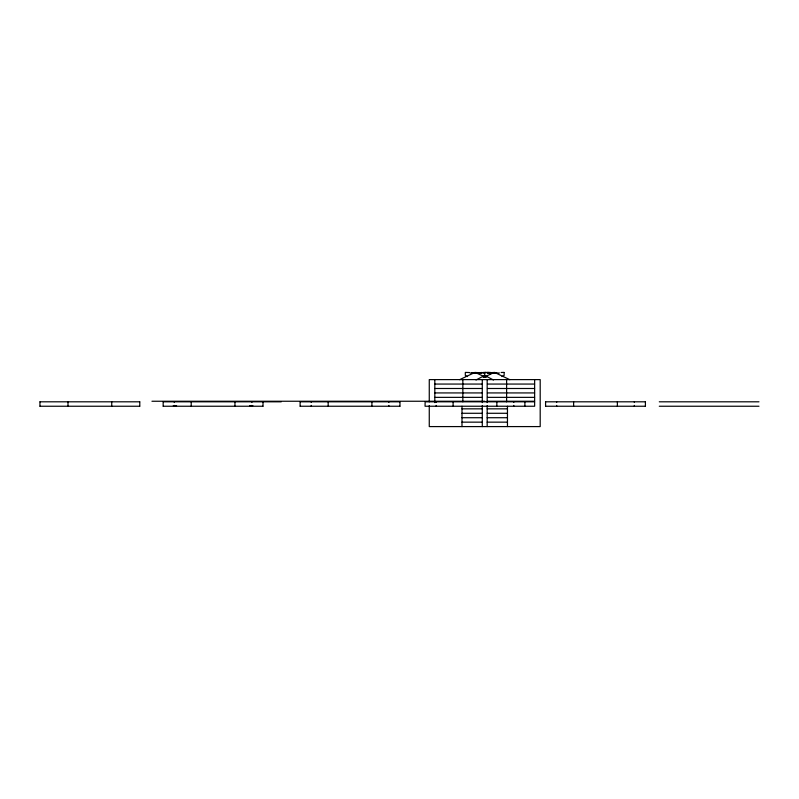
<?xml version="1.0" encoding="UTF-8"?>
<svg xmlns="http://www.w3.org/2000/svg" width="799" height="799" viewBox="0 0 799 799"><rect width="100%" height="100%" fill="white"/><g stroke="black" fill="none" stroke-linecap="round" stroke-linejoin="round"><path stroke-width="1.2" d="M487.53 373.552L487.74 372.494M484.104 373.393L484.314 372.494M459.635 379.685L474.876 372.454M475.974 380.004L484.733 375.45L493.482 380.004M483.275 377.498L494.291 372.454M501.952 376.589L504.139 375.45L504.139 372.414M490.966 372.504L487.25 372.594M494.381 372.504L491.315 372.614M474.946 372.514L478.681 372.604M474.676 372.564L474.566 372.574A11.685 0.879 6.5 0 1 470.032 373.003M474.476 372.584L471.939 372.614M484.394 372.524C486.361 372.404 493.193 371.925 490.057 373.962M501.133 372.494L503.819 372.414M480.968 372.524L481.687 372.494M488.608 372.534L481.827 372.724M479.51 372.574L479.51 372.574A11.256 0.889 -7.3 0 0 481.288 373.273M482.716 372.584L483.575 372.424M479.29 372.584L478.781 372.594M481.737 372.614L479.14 372.594M434.886 384.059L481.997 384.059M487.46 384.059L534.571 384.059M434.886 388.494L481.997 388.494M487.46 388.494L534.571 388.494M434.886 392.928L481.997 392.928M487.46 392.928L534.571 392.928M434.886 397.363L481.997 397.363M487.46 397.363L534.571 397.363M151.95 401.248L484.733 401.248M487.16 401.248L534.491 401.248M40.02 401.807L139.715 401.807M163.236 401.807L281.238 401.807M300.194 401.807L399.89 401.807M534.571 401.807L425.128 401.807L425.058 406.242L534.641 406.242L534.641 379.615M545.647 401.807L645.332 401.807M659.285 401.807L758.98 401.807M173.283 405.682L176.579 405.682M249.588 405.682L252.883 405.682M40.02 406.242L139.715 406.242M163.236 406.242L262.921 406.242M300.194 406.242L399.89 406.242M545.647 406.242L645.332 406.242M659.285 406.242L758.98 406.242M461.992 408.838L482.286 408.838M487.17 408.838L507.465 408.838M461.992 413.283L482.286 413.283M487.17 413.283L507.465 413.283M461.992 417.717L482.286 417.717M487.17 417.717L507.465 417.717M461.992 422.152L482.286 422.152M487.17 422.152L507.465 422.152M465.637 372.414L469.323 372.534M485.183 372.414L485.742 372.424M489.737 372.574L489.837 372.574A11.256 0.889 7.3 0 1 488.169 373.273M484.943 372.524L478.401 372.724M494.581 372.454L509.822 379.685M475.165 372.454L486.182 377.498M467.505 376.589L465.318 375.45L465.318 372.414M645.412 401.807L645.412 406.242M634.316 401.807L634.316 402.356M634.316 405.413L634.316 406.242M617.367 401.807L617.367 406.242M573.622 401.807L573.622 406.242M556.673 401.807L556.673 402.356M556.673 405.413L556.673 406.242M545.577 401.807L545.577 406.242M524.893 401.807L524.893 406.242M513.797 401.807L513.797 402.356M513.797 405.413L513.797 406.242M507.465 406.242L507.465 426.586M506.606 379.615L506.606 401.807M496.848 401.807L496.848 406.242M487.17 379.615L487.17 402.616M487.17 405.572L487.17 426.586M484.733 372.414L484.733 375.45M482.286 379.615L482.286 402.616M482.286 405.572L482.286 426.586M462.851 379.615L462.851 401.807M461.992 406.242L461.992 426.586M453.103 401.807L453.103 406.242M436.154 401.807L436.154 402.356M436.154 405.413L436.154 406.242M434.816 379.615L434.816 402.616M429.263 401.867L429.263 379.615L540.194 379.615L540.194 426.586L429.263 426.586L429.263 405.572M399.959 401.807L399.959 406.242M388.863 401.807L388.863 402.356M388.863 405.413L388.863 406.242M371.915 401.807L371.915 406.242M328.169 401.807L328.169 406.242M311.22 401.807L311.22 402.356M311.22 405.413L311.22 406.242M300.124 401.807L300.124 406.242M263.001 401.807L263.001 406.242M251.905 401.807L251.905 402.356M251.905 405.413L251.905 406.242M234.956 401.807L234.956 406.242M191.211 401.807L191.211 406.242M174.252 401.807L174.252 402.356M174.252 405.413L174.252 406.242M163.166 401.807L163.166 406.242M139.785 401.807L139.785 406.242M111.74 401.807L111.74 406.242M67.995 401.807L67.995 406.242M39.95 401.807L39.95 406.242M497.278 373.273A11.256 0.889 -7.3 0 1 495.5 372.494M499.425 373.003A11.685 0.879 -6.5 0 1 494.881 372.494M477.872 373.273A11.256 0.889 -7.3 0 1 476.094 372.494M493.363 372.494A11.256 0.889 7.3 0 1 491.585 373.273"/></g></svg>
